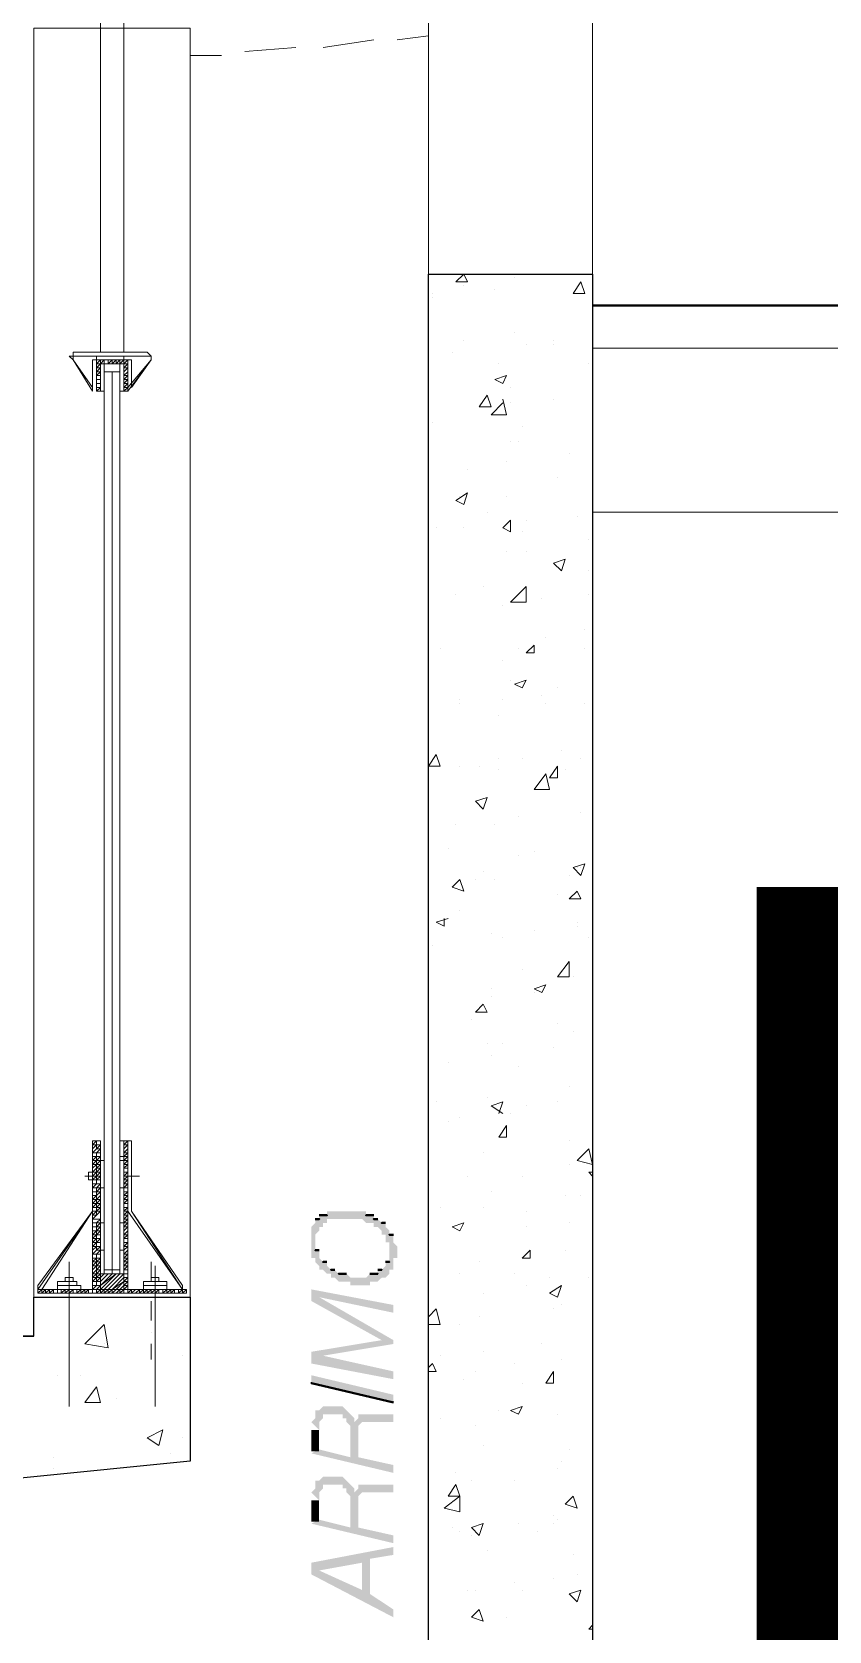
# Model space of a CAD drawing. Header units: millimetres. Extents: x 182 to 575, y -105 to 95.
# Drawn here: x 307.921 to 308.892, y 67.751 to 69.701 of the extents above; entities that cross this region are included whole.
import ezdxf

# ---------------------------------------------------------------- set-up
doc = ezdxf.new("R2010")
doc.units = ezdxf.units.MM
doc.header["$MEASUREMENT"] = 0
doc.layers.add('PDF_Geometry', color=7, linetype='Continuous')
doc.layers.add('PDF_Solid Fills', color=7, linetype='Continuous')

msp = doc.modelspace()

# ---------------------------------------------------------------- hatches: boundary and pattern name
at = {"layer": 'PDF_Solid Fills', "transparency": 33554559}
h = msp.add_hatch(color=256, dxfattribs=at)
h.paths.add_polyline_path([(308.2707, 68.1967), (308.2707, 68.192), (308.2754, 68.192), (308.2802, 68.1872), (308.285, 68.1872), (308.285, 68.1824), (308.2897, 68.1824), (308.2945, 68.1777), (308.3088, 68.1777), (308.3088, 68.1729), (308.3326, 68.1729), (308.3326, 68.1777), (308.3421, 68.1777), (308.3469, 68.1824), (308.3516, 68.1824), (308.3564, 68.1872), (308.3564, 68.192), (308.3612, 68.192), (308.3612, 68.2062), (308.3659, 68.2062), (308.3659, 68.2205), (308.3612, 68.2253), (308.3612, 68.2348), (308.3564, 68.2348), (308.3564, 68.2396), (308.3516, 68.2443), (308.3516, 68.2491), (308.3469, 68.2491), (308.3421, 68.2539), (308.3373, 68.2539), (308.3373, 68.2586), (308.3278, 68.2586), (308.3278, 68.2634), (308.2802, 68.2634), (308.2802, 68.2586), (308.2707, 68.2586), (308.2707, 68.2539), (308.2659, 68.2539), (308.2659, 68.2491), (308.2612, 68.2443), (308.2612, 68.2062), (308.2659, 68.2062), (308.2659, 68.2015)])
h.paths.add_polyline_path([(308.2802, 68.1967), (308.2802, 68.2015), (308.2754, 68.2015), (308.2707, 68.2062), (308.2707, 68.2158), (308.2659, 68.2158), (308.2659, 68.2348), (308.2707, 68.2396), (308.2707, 68.2443), (308.2754, 68.2443), (308.2754, 68.2491), (308.2802, 68.2491), (308.2802, 68.2539), (308.3231, 68.2539), (308.3278, 68.2491), (308.3373, 68.2491), (308.3373, 68.2443), (308.3421, 68.2443), (308.3469, 68.2396), (308.3469, 68.2348), (308.3516, 68.2348), (308.3516, 68.2253), (308.3564, 68.2253), (308.3564, 68.2015), (308.3516, 68.2015), (308.3516, 68.1967), (308.3469, 68.192), (308.3421, 68.192), (308.3421, 68.1872), (308.3326, 68.1872), (308.3278, 68.1824), (308.3088, 68.1824), (308.304, 68.1872), (308.2945, 68.1872), (308.2897, 68.192), (308.285, 68.192)], flags=0)
h = msp.add_hatch(color=256, dxfattribs=at)
h.paths.add_polyline_path([(308.2612, 68.0539), (308.3612, 68.0301), (308.3612, 68.0396), (308.2612, 68.0634)])
h.paths.add_polyline_path([(308.2612, 68.0777), (308.3612, 68.0586), (308.3612, 68.0681), (308.2754, 68.0872), (308.3612, 68.1015), (308.3612, 68.1062), (308.2707, 68.1586), (308.3612, 68.1396), (308.3612, 68.1491), (308.2612, 68.1681), (308.2612, 68.1539), (308.3469, 68.1062), (308.2612, 68.092)])
for points in [[(308.3183, 67.9634), (308.3183, 68.0015), (308.3231, 68.0062), (308.3612, 68.0062), (308.3612, 68.0158), (308.3183, 68.0158), (308.3183, 68.011), (308.3135, 68.0062), (308.3135, 68.011), (308.3088, 68.0158), (308.304, 68.0205), (308.2992, 68.0253), (308.2754, 68.0253), (308.2707, 68.0205), (308.2659, 68.0205), (308.2659, 68.011), (308.2612, 68.0062), (308.2707, 67.9967), (308.2707, 68.0062), (308.2754, 68.011), (308.2754, 68.0158), (308.2992, 68.0158), (308.2992, 68.011), (308.304, 68.011), (308.304, 68.0062), (308.3088, 68.0015), (308.3088, 67.9634), (308.2707, 67.9729), (308.2612, 67.9681), (308.3612, 67.9443), (308.3612, 67.9539)], [(308.3183, 67.8777), (308.3183, 67.9158), (308.3231, 67.9205), (308.3612, 67.9205), (308.3612, 67.9301), (308.3183, 67.9301), (308.3183, 67.9253), (308.3135, 67.9205), (308.3135, 67.9253), (308.3088, 67.9301), (308.304, 67.9348), (308.2992, 67.9396), (308.2754, 67.9396), (308.2707, 67.9348), (308.2659, 67.9348), (308.2659, 67.9253), (308.2612, 67.9205), (308.2707, 67.911), (308.2707, 67.9205), (308.2754, 67.9253), (308.2754, 67.9301), (308.2992, 67.9301), (308.2992, 67.9253), (308.304, 67.9253), (308.304, 67.9205), (308.3088, 67.9158), (308.3088, 67.8777), (308.2707, 67.8872), (308.2612, 67.8824), (308.3612, 67.8586), (308.3612, 67.8681)]]:
    msp.add_hatch(color=256, dxfattribs=at).paths.add_polyline_path(points)
h = msp.add_hatch(color=256, dxfattribs=at)
h.paths.add_polyline_path([(308.2612, 67.8348), (308.2612, 67.8205), (308.3612, 67.7682), (308.3612, 67.7777), (308.3326, 67.7967), (308.3326, 67.8396), (308.3612, 67.8443), (308.3612, 67.8539)])
h.paths.add_polyline_path([(308.2707, 67.8253), (308.3231, 67.8348), (308.3231, 67.8015)], flags=0)

# ---------------------------------------------------------------- linework, layer by layer
at = {"layer": 'PDF_Geometry', "color": 254, "lineweight": 13, "true_color": 0xdddddd, "const_width": 0.2}
msp.add_lwpolyline([(329.3707, 71.4443), (328.6897, 71.4443), (328.6897, 71.5443), (326.2278, 71.5443), (326.2278, 71.4443), (316.685, 70.892), (316.685, 68.5586), (308.904, 68.5586), (308.904, 66.2062), (308.904, 65.5348), (307.3469, 65.5348), (307.3469, 66.2062), (304.5516, 66.2062)], dxfattribs=at)
at = {"layer": 'PDF_Geometry', "lineweight": 20}
for points in [[(308.0326, 70.8586), (308.0326, 69.311), (308.004, 69.311), (308.004, 70.8586)], [(308.4469, 69.4062), (308.4516, 69.3967), (308.4373, 69.3967)], [(308.5897, 69.3967), (308.5945, 69.3824), (308.5802, 69.3824)], [(308.0326, 69.2634), (308.0326, 69.2967), (308.004, 69.2967), (308.004, 69.2634), (307.9993, 69.2634), (307.9993, 69.3015), (308.0373, 69.3015), (308.0373, 69.2634)], [(308.004, 69.2967), (308.0088, 69.2967), (308.0088, 69.2634), (308.004, 69.2634)], [(308.0326, 69.2967), (308.0278, 69.2967), (308.0278, 69.2634), (308.0326, 69.2634)], [(308.0373, 69.3015), (308.0373, 69.2634), (308.0659, 69.3015), (308.0421, 69.2681), (308.0421, 69.3015)], [(308.4992, 69.2824), (308.4945, 69.2729), (308.485, 69.2777)], [(308.4754, 69.2586), (308.4802, 69.2443), (308.4659, 69.2443)], [(308.4516, 69.1396), (308.4469, 69.1253), (308.4373, 69.1301)], [(308.504, 69.1062), (308.504, 69.092), (308.4945, 69.0967)], [(308.5707, 69.0586), (308.5659, 69.0443), (308.5564, 69.0539)], [(308.5231, 69.0062), (308.504, 69.0062), (308.5231, 69.0253)], [(308.5326, 68.9539), (308.5326, 68.9443), (308.5231, 68.9443)], [(308.5231, 68.911), (308.5183, 68.9015), (308.5088, 68.9062)], [(308.4135, 68.8205), (308.4183, 68.8062), (308.404, 68.8062)], [(308.5516, 68.7777), (308.5326, 68.7777), (308.5469, 68.7967)], [(308.5612, 68.8062), (308.5612, 68.792), (308.5516, 68.792)], [(308.4754, 68.7681), (308.4707, 68.7539), (308.4612, 68.7634)], [(308.5945, 68.6872), (308.5897, 68.6729), (308.5802, 68.6824)], [(308.4421, 68.6681), (308.4469, 68.6539), (308.4326, 68.6586)], [(308.585, 68.6539), (308.5897, 68.6443), (308.5754, 68.6443)], [(308.5754, 68.5491), (308.5612, 68.5491), (308.5754, 68.5681)], [(308.5469, 68.5396), (308.5421, 68.5301), (308.5326, 68.5348)], [(308.4707, 68.5158), (308.4754, 68.5062), (308.4612, 68.5062)], [(308.4992, 68.3681), (308.4992, 68.3539), (308.4897, 68.3539)], [(307.9945, 68.2634), (307.9945, 68.3491), (308.004, 68.3491), (308.004, 68.3301), (308.004, 68.3491), (307.9945, 68.3491), (307.9945, 68.2634), (307.9278, 68.1681), (307.9326, 68.1681)], [(308.104, 68.1681), (308.0373, 68.2634), (308.0373, 68.3491), (308.0326, 68.3491), (308.0326, 68.3301), (308.0278, 68.3301), (308.0278, 68.3491), (308.0326, 68.3491), (308.0373, 68.3491), (308.0421, 68.3491), (308.0421, 68.2634)], [(308.604, 68.3205), (308.585, 68.3253), (308.5992, 68.3396)], [(307.9897, 68.3062), (307.9897, 68.311), (307.9945, 68.311), (307.9945, 68.3062)], [(308.004, 68.3253), (308.0088, 68.3253), (308.0088, 68.292), (308.004, 68.292)], [(308.0278, 68.3253), (308.0326, 68.3253), (308.0326, 68.292), (308.0278, 68.292)], [(308.0421, 68.3062), (308.0421, 68.311), (308.0421, 68.3062), (308.0421, 68.311), (308.0421, 68.3062), (308.0421, 68.3015), (308.0421, 68.3062), (308.0421, 68.3015)], [(307.9897, 68.3062), (307.9897, 68.3015), (307.9945, 68.3015), (307.9945, 68.3062)], [(307.9945, 68.2634), (307.9326, 68.1681), (307.9945, 68.1681)], [(308.0373, 68.2634), (308.0373, 68.1681), (308.104, 68.1681)], [(308.004, 68.2491), (308.0088, 68.2491), (308.0088, 68.2158), (308.004, 68.2158)], [(308.0278, 68.2491), (308.0326, 68.2491), (308.0326, 68.2158), (308.0278, 68.2158)], [(308.4469, 68.2491), (308.4421, 68.2396), (308.4326, 68.2443)], [(308.5278, 68.2158), (308.5278, 68.2062), (308.5183, 68.2062)], [(308.004, 68.1872), (308.0326, 68.1872), (308.0326, 68.1681), (308.004, 68.1681)], [(308.5659, 68.1729), (308.5612, 68.1586), (308.5516, 68.1634)], [(307.9278, 68.1681), (307.9278, 68.1634), (308.1088, 68.1634), (308.1088, 68.1681)], [(308.5564, 68.0681), (308.5564, 68.0539), (308.5469, 68.0539)], [(308.5183, 68.0253), (308.5135, 68.0158), (308.504, 68.0205)], [(308.4373, 67.9301), (308.4421, 67.9158), (308.4278, 67.9158)], [(308.4421, 67.8967), (308.4231, 67.9015), (308.4421, 67.9158)], [(308.5802, 67.9158), (308.585, 67.9015), (308.5707, 67.9062)], [(308.4707, 67.8824), (308.4659, 67.8681), (308.4564, 67.8777)], [(308.5897, 67.8015), (308.585, 67.7872), (308.5754, 67.7967)], [(308.4659, 67.7777), (308.4707, 67.7634), (308.4564, 67.7682)]]:
    msp.add_lwpolyline(points, close=True, dxfattribs=at)
at = {"layer": 'PDF_Geometry', "lineweight": 13}
for points in [[(308.404, 70.3062), (308.604, 70.3062), (308.604, 69.4062), (308.404, 69.4062)], [(308.0183, 69.311), (307.9707, 69.311), (307.9707, 69.3062), (307.9707, 69.3015), (307.9945, 69.2634), (307.9945, 69.3015), (307.9945, 69.2634), (307.9707, 69.3015), (307.9659, 69.3062), (307.9707, 69.3062), (307.9707, 69.311)], [(307.9993, 69.3062), (308.0326, 69.3062), (308.0326, 69.3015), (307.9993, 69.3015)], [(308.0183, 69.311), (308.0612, 69.311), (308.0659, 69.3062), (308.0659, 69.3015), (308.0373, 69.2634), (308.0373, 69.3015), (308.0373, 69.2634), (308.0659, 69.3015), (308.0659, 69.3062), (308.0612, 69.311)], [(308.004, 69.3015), (307.9993, 69.2967), (307.9993, 69.3015)], [(308.004, 69.2967), (308.004, 69.3015), (308.0088, 69.3015), (308.004, 69.2967), (307.9993, 69.2967), (307.9993, 69.292)], [(308.004, 69.292), (307.9993, 69.2872), (307.9993, 69.292)], [(308.0088, 68.1872), (308.0183, 68.1872), (308.0183, 69.2872), (308.0088, 69.2872)], [(308.0088, 68.192), (308.0183, 68.192), (308.0183, 69.2872), (308.0088, 69.2872)], [(308.0278, 68.1872), (308.0183, 68.1872), (308.0183, 69.2872), (308.0278, 69.2872)], [(308.0278, 68.192), (308.0183, 68.192), (308.0183, 69.2872), (308.0278, 69.2872)], [(308.0278, 69.3015), (308.0231, 69.2967), (308.0231, 69.3015)], [(308.0326, 69.3015), (308.0278, 69.2967), (308.0278, 69.3015)], [(308.0373, 69.2967), (308.0326, 69.292), (308.0373, 69.292)], [(308.0373, 69.2872), (308.0326, 69.2824), (308.0326, 69.2872), (308.0373, 69.292)], [(307.9326, 68.1681), (307.9945, 68.2634), (307.9945, 68.3491), (308.004, 68.3491), (308.004, 68.3301), (308.004, 68.3491), (307.9945, 68.3491), (307.9945, 68.2634), (307.9278, 68.1681)], [(307.9945, 68.2634), (307.9945, 68.3491), (308.004, 68.3491), (308.004, 68.3301), (308.004, 68.3491), (307.9945, 68.3491), (307.9945, 68.2634), (307.9278, 68.1729), (307.9278, 68.1681)], [(307.9945, 68.2634), (307.9945, 68.3491), (308.004, 68.3491), (308.004, 68.3301), (308.004, 68.3491), (307.9945, 68.3491), (307.9945, 68.2634), (307.9278, 68.1729)], [(308.0373, 68.3491), (308.0326, 68.3491), (308.0326, 68.1681), (308.004, 68.1681), (308.004, 68.3491), (307.9945, 68.3491), (307.9945, 68.1634), (308.0373, 68.1634)], [(308.0373, 68.3491), (308.0326, 68.3491), (308.0326, 68.3301), (308.0326, 68.3491)], [(307.9516, 68.1729), (307.9754, 68.1729), (307.9754, 68.1777), (307.9516, 68.1777)], [(307.9516, 68.1681), (307.9802, 68.1681), (307.9802, 68.1729), (307.9516, 68.1729)], [(308.0564, 68.1729), (308.085, 68.1729), (308.085, 68.1777), (308.0564, 68.1777)], [(308.0564, 68.1681), (308.085, 68.1681), (308.085, 68.1729), (308.0564, 68.1729)]]:
    msp.add_lwpolyline(points, close=True, dxfattribs=at)
for points in [[(308.604, 69.4062), (308.604, 70.1681)], [(308.0278, 69.2967), (308.0326, 69.2967), (308.0326, 69.3015), (308.0373, 69.3015), (308.0373, 69.2967), (308.0326, 69.2967), (308.0373, 69.3015), (308.0373, 69.2681), (308.0659, 69.3015), (308.0659, 69.3062), (308.0612, 69.3062), (308.0183, 69.3062), (307.9707, 69.3062), (307.9707, 69.3015), (307.9945, 69.2681), (307.9945, 69.3015)], [(308.604, 69.3158), (309.5516, 69.3158), (309.5516, 69.2158), (315.1516, 69.2158), (315.1516, 69.3158), (316.1326, 69.3158)], [(307.9993, 69.3015), (307.9993, 69.3015)], [(307.9993, 69.2967), (307.9993, 69.2967)], [(307.9993, 69.292), (307.9993, 69.292)], [(308.004, 69.292), (308.004, 69.2872), (307.9993, 69.2872), (307.9993, 69.2824), (307.9993, 69.2872)], [(308.004, 69.2824), (307.9993, 69.2824), (307.9993, 69.2777), (307.9993, 69.2824), (308.004, 69.2872)], [(308.0088, 69.3015), (308.0088, 69.3015)], [(308.0088, 69.3015), (308.0088, 69.2967), (308.0088, 69.3015), (308.0135, 69.3015), (308.0135, 69.2967), (308.0183, 69.3015), (308.0231, 69.3015), (308.0183, 69.2967), (308.0183, 69.3015), (308.0135, 69.3015)], [(308.0088, 69.2967), (308.0088, 69.2967)], [(308.0135, 69.3015), (308.0135, 69.3015)], [(308.0135, 69.3015), (308.0135, 69.3015)], [(308.0135, 69.2967), (308.0135, 69.2967)], [(308.0135, 69.2967), (308.0135, 69.2967)], [(308.0183, 69.3015), (308.0183, 69.3015)], [(308.0183, 69.3015), (308.0183, 69.3015)], [(308.0183, 69.2967), (308.0183, 69.2967)], [(308.0231, 69.3015), (308.0231, 69.3015)], [(308.0231, 69.3015), (308.0231, 69.3015)], [(308.0231, 69.2967), (308.0231, 69.2967)], [(308.0278, 69.3015), (308.0278, 69.3015)], [(308.0326, 69.3015), (308.0326, 69.3015)], [(308.0326, 69.292), (308.0326, 69.2967)], [(308.0373, 69.2872), (308.0373, 69.2872)], [(307.9993, 69.2777), (307.9993, 69.2777)], [(308.004, 69.2681), (307.9993, 69.2634), (307.9993, 69.2681), (308.004, 69.2681), (307.9993, 69.2681), (307.9993, 69.2729), (308.004, 69.2729), (307.9993, 69.2729), (307.9993, 69.2777), (308.004, 69.2777), (307.9993, 69.2777)], [(307.9993, 69.2729), (307.9993, 69.2729)], [(307.9993, 69.2681), (307.9993, 69.2681)], [(308.004, 69.2824), (308.004, 69.2824)], [(308.004, 69.2824), (308.004, 69.2824)], [(308.004, 69.2777), (308.004, 69.2777)], [(308.004, 69.2729), (308.004, 69.2729)], [(308.0326, 69.2824), (308.0373, 69.2824), (308.0326, 69.2777), (308.0373, 69.2824)], [(308.0326, 69.2777), (308.0373, 69.2777), (308.0326, 69.2729), (308.0373, 69.2729), (308.0326, 69.2681), (308.0373, 69.2681), (308.0326, 69.2634)], [(308.0326, 69.2729), (308.0326, 69.2729)], [(308.0326, 69.2729), (308.0326, 69.2729)], [(308.0326, 69.2681), (308.0326, 69.2681)], [(308.0326, 69.2681), (308.0326, 69.2681)], [(308.0373, 69.2777), (308.0373, 69.2777)], [(308.0373, 69.2634), (308.0373, 69.2681)], [(307.9993, 69.2634), (307.9993, 69.2634)], [(307.9993, 69.2634), (307.9993, 69.2634)], [(308.004, 69.2634), (308.004, 69.2634)], [(308.004, 69.2634), (308.004, 69.2634)], [(308.0326, 69.2634), (308.0326, 69.2634)], [(308.604, 69.1158), (309.3516, 69.1158), (309.3516, 69.0158), (315.3516, 69.0158), (315.3516, 69.1158), (316.1326, 69.1158)], [(308.0373, 68.3491), (308.0326, 68.3491), (308.0326, 68.3301), (308.0326, 68.3491), (308.0373, 68.3491), (308.0421, 68.3491), (308.0421, 68.2634), (308.104, 68.1729), (308.104, 68.1681), (308.0421, 68.2634), (308.0421, 68.3491), (308.0421, 68.2634), (308.104, 68.1729), (308.0421, 68.2634), (308.0421, 68.3491)], [(308.104, 68.1681), (308.0373, 68.1681), (308.0373, 68.2634)], [(307.9659, 68.2015), (307.9659, 68.1777), (307.9659, 68.1824), (307.9612, 68.1824), (307.9612, 68.1777), (307.9612, 68.1824)], [(307.9659, 68.0253), (307.9659, 68.1967)], [(308.0659, 68.2015), (308.0659, 68.1777)], [(308.0707, 68.0253), (308.0707, 68.1967)], [(307.9659, 68.1824), (307.9707, 68.1824), (307.9707, 68.1777)], [(308.0659, 68.1824), (308.0659, 68.1777), (308.0659, 68.1824), (308.0754, 68.1824), (308.0754, 68.1777), (308.0754, 68.1824)], [(307.9659, 68.1634), (307.9659, 68.1634)], [(307.9659, 68.1539), (307.9659, 68.1301)], [(308.0659, 68.1634), (308.0659, 68.1634)], [(308.0659, 68.1539), (308.0659, 68.1301)], [(307.9659, 68.1158), (307.9659, 68.1158)], [(308.0659, 68.1158), (308.0659, 68.1158)], [(307.9659, 68.1015), (307.9659, 68.0824)], [(308.0659, 68.1015), (308.0659, 68.0824)]]:
    msp.add_lwpolyline(points, dxfattribs=at)
at = {"layer": 'PDF_Geometry', "lineweight": 0}
for points in [[(308.1135, 68.1586), (308.1135, 69.7062), (307.9231, 69.7062), (307.9231, 68.1586)], [(308.3659, 69.692), (308.404, 69.6967)], [(308.1802, 69.6777), (308.2421, 69.6824)], [(308.2754, 69.6824), (308.3373, 69.692)], [(308.1135, 69.6729), (308.1516, 69.6729)], [(307.9993, 69.3062), (308.0183, 69.3062), (308.0326, 69.3062), (308.0183, 69.3062), (307.9993, 69.3062), (308.0183, 69.3062), (308.0326, 69.3062)], [(308.0326, 69.3015), (308.0183, 69.3015), (307.9993, 69.3015)], [(308.004, 69.2634), (308.004, 69.2967), (308.004, 69.2634), (308.004, 69.2967)], [(308.0088, 69.2634), (308.0088, 69.2967)], [(308.0278, 69.2634), (308.0278, 69.2967), (308.0278, 69.2634)], [(308.0326, 69.2634), (308.0326, 69.2967), (308.0326, 69.2634)], [(308.004, 68.292), (308.004, 68.3253)], [(308.0088, 68.292), (308.0088, 68.3253)], [(308.004, 68.2158), (308.004, 68.2491)], [(308.0088, 68.2158), (308.0088, 68.2491)], [(307.9278, 68.1586), (308.1088, 68.1586)], [(308.0088, 68.1015), (308.0088, 68.1015)], [(308.104, 68.0872), (308.104, 68.0872)], [(307.9516, 68.0634), (307.9516, 68.0634)], [(307.9802, 68.0634), (307.9802, 68.0634)], [(308.0707, 68.0586), (308.0707, 68.0586)], [(308.0231, 68.0348), (308.0231, 68.0348)], [(308.104, 67.9872), (308.104, 67.9872)], [(307.9469, 67.9634), (307.9469, 67.9634)], [(308.0897, 67.9681), (308.0897, 67.9681)], [(307.9469, 67.9491), (307.9469, 67.9491)]]:
    msp.add_lwpolyline(points, dxfattribs=at)
at = {"layer": 'PDF_Geometry', "lineweight": 25}
for points in [[(308.404, 69.4062), (308.604, 69.4062), (308.604, 65.8062), (307.7183, 65.8062), (307.7183, 66.0062), (308.404, 66.0062), (308.404, 69.4062), (308.604, 69.4062)], [(307.9231, 68.111), (306.1183, 68.111), (307.9231, 68.111), (307.9231, 68.1586), (308.1135, 68.1586), (308.1135, 67.9586), (306.1183, 67.7586)]]:
    msp.add_lwpolyline(points, dxfattribs=at)
at = {"layer": 'PDF_Geometry', "lineweight": 20}
for points in [[(308.5088, 69.4015), (308.5088, 69.4015)], [(308.4088, 69.3824), (308.4088, 69.3824)], [(308.4469, 69.392), (308.4469, 69.392)], [(308.485, 69.3872), (308.485, 69.3872)], [(308.4088, 69.3777), (308.4088, 69.3777)], [(308.4469, 69.3253), (308.4469, 69.3253)], [(308.5088, 69.3348), (308.5088, 69.3348)], [(308.5564, 69.3253), (308.5564, 69.3253)], [(308.0612, 69.311), (308.0183, 69.311), (307.9707, 69.311)], [(307.9707, 69.3062), (308.0183, 69.3062), (308.0612, 69.3062)], [(307.9707, 69.3062), (307.9707, 69.3062)], [(308.0612, 69.3062), (308.0612, 69.3062)], [(308.4326, 69.311), (308.4326, 69.311)], [(308.5231, 69.3205), (308.5231, 69.3205)], [(308.5564, 69.3205), (308.5564, 69.3205)], [(307.9945, 69.2634), (307.9707, 69.3015), (307.9945, 69.2681), (307.9945, 69.3015), (307.9993, 69.3015), (307.9993, 69.2634)], [(308.4897, 69.2967), (308.4897, 69.2967)], [(308.5992, 69.2967), (308.5992, 69.2967)], [(308.504, 69.2681), (308.504, 69.2681)], [(308.4945, 69.2539), (308.4992, 69.2348), (308.4802, 69.2348), (308.4945, 69.2491)], [(308.504, 69.2491), (308.504, 69.2491)], [(308.5564, 69.2539), (308.5564, 69.2539)], [(308.4088, 69.2253), (308.4088, 69.2253)], [(308.5183, 69.2205), (308.5183, 69.2205)], [(308.504, 69.2015), (308.504, 69.2015)], [(308.5135, 69.2015), (308.5135, 69.2015)], [(308.5754, 69.1872), (308.5754, 69.1872)], [(308.4516, 69.1681), (308.4516, 69.1681)], [(308.4992, 69.1777), (308.4992, 69.1777)], [(308.5612, 69.1586), (308.5612, 69.1586)], [(308.604, 69.1491), (308.604, 69.1491)], [(308.4421, 69.1348), (308.4421, 69.1348)], [(308.4992, 69.1348), (308.4992, 69.1348)], [(308.4754, 69.1158), (308.4754, 69.1158)], [(308.585, 69.111), (308.585, 69.111)], [(308.4135, 69.0967), (308.4135, 69.0967)], [(308.4469, 69.0967), (308.4469, 69.0967)], [(308.5183, 69.092), (308.5183, 69.092)], [(308.5231, 69.1062), (308.5231, 69.1062)], [(308.5992, 69.0824), (308.5992, 69.0824)], [(308.4992, 69.0682), (308.4992, 69.0682)], [(308.5231, 69.0682), (308.5231, 69.0682)], [(308.5992, 69.0443), (308.5992, 69.0443)], [(308.4373, 69.0158), (308.4373, 69.0158)], [(308.4707, 69.0253), (308.4707, 69.0253)], [(308.5421, 69.011), (308.5421, 69.011)], [(308.5992, 69.0158), (308.5992, 69.0158)], [(308.4945, 69.0015), (308.4945, 69.0015)], [(308.5945, 68.9729), (308.5945, 68.9729)], [(308.5469, 68.9634), (308.5469, 68.9634)], [(308.4183, 68.9491), (308.4183, 68.9491)], [(308.4945, 68.9348), (308.4945, 68.9348)], [(308.5135, 68.9491), (308.5135, 68.9491)], [(308.5945, 68.9491), (308.5945, 68.9491)], [(308.504, 68.911), (308.504, 68.911)], [(308.5612, 68.9015), (308.5612, 68.9015)], [(308.4421, 68.8872), (308.4421, 68.8872)], [(308.4421, 68.8824), (308.4421, 68.8824)], [(308.4945, 68.8872), (308.4945, 68.8872)], [(308.5421, 68.892), (308.5421, 68.892)], [(308.5469, 68.8824), (308.5469, 68.8824)], [(308.5945, 68.8824), (308.5945, 68.8824)], [(308.4897, 68.8681), (308.4897, 68.8681)], [(308.4897, 68.8158), (308.4897, 68.8158)], [(308.5183, 68.8158), (308.5183, 68.8158)], [(308.5659, 68.8253), (308.5659, 68.8253)], [(308.5897, 68.8158), (308.5897, 68.8158)], [(308.4421, 68.8062), (308.4421, 68.8062)], [(308.4659, 68.8062), (308.4659, 68.8062)], [(308.4897, 68.8015), (308.4897, 68.8015)], [(308.5707, 68.8015), (308.5707, 68.8015)], [(308.5135, 68.7443), (308.5135, 68.7443)], [(308.5897, 68.7491), (308.5897, 68.7491)], [(308.4373, 68.7348), (308.4373, 68.7348)], [(308.485, 68.7348), (308.485, 68.7348)], [(308.4278, 68.7062), (308.4278, 68.7062)], [(308.5326, 68.7015), (308.5326, 68.7015)], [(308.5135, 68.6967), (308.5135, 68.6967)], [(308.585, 68.6824), (308.585, 68.6824)], [(308.5897, 68.6824), (308.5897, 68.6824)], [(308.4612, 68.6681), (308.4612, 68.6681)], [(308.4707, 68.6777), (308.4707, 68.6777)], [(308.485, 68.6681), (308.485, 68.6681)], [(308.5754, 68.6729), (308.5754, 68.6729)], [(308.5612, 68.6491), (308.5612, 68.6491)], [(308.4231, 68.6205), (308.4231, 68.611), (308.4135, 68.6158), (308.4278, 68.6205)], [(308.4421, 68.6301), (308.4421, 68.6301)], [(308.4802, 68.6015), (308.4802, 68.6015)], [(308.5326, 68.6062), (308.5326, 68.6062)], [(308.585, 68.6158), (308.585, 68.6158)], [(308.585, 68.611), (308.585, 68.611)], [(308.4088, 68.5872), (308.4088, 68.5872)], [(308.4945, 68.5967), (308.4945, 68.5967)], [(308.5992, 68.5967), (308.5992, 68.5967)], [(308.5183, 68.5586), (308.5183, 68.5586)], [(308.5802, 68.5491), (308.5802, 68.5491)], [(308.4802, 68.5348), (308.4802, 68.5348)], [(308.4802, 68.5253), (308.4802, 68.5253)], [(308.5326, 68.5301), (308.5326, 68.5301)], [(308.4564, 68.4967), (308.4564, 68.4967)], [(308.5612, 68.492), (308.5612, 68.492)], [(308.604, 68.492), (308.604, 68.492)], [(308.604, 68.492), (308.604, 68.492)], [(308.4754, 68.4681), (308.4754, 68.4681)], [(308.4945, 68.4681), (308.4945, 68.4681)], [(308.5802, 68.4824), (308.5802, 68.4824)], [(308.4802, 68.4539), (308.4802, 68.4539)], [(308.5564, 68.4634), (308.5564, 68.4634)], [(308.604, 68.4634), (308.604, 68.4634)], [(308.4278, 68.4443), (308.4278, 68.4443)], [(308.5135, 68.4396), (308.5135, 68.4396)], [(308.5754, 68.4158), (308.5754, 68.4158)], [(308.4135, 68.3967), (308.4135, 68.3967)], [(308.4754, 68.4015), (308.4754, 68.4015)], [(308.4945, 68.3824), (308.4802, 68.392), (308.4945, 68.3967), (308.4897, 68.3824)], [(308.5231, 68.392), (308.5231, 68.392)], [(308.5612, 68.3967), (308.5612, 68.3967)], [(308.4278, 68.3729), (308.4278, 68.3729)], [(308.4421, 68.3777), (308.4421, 68.3777)], [(308.504, 68.3824), (308.504, 68.3824)], [(308.0421, 68.3491), (308.0421, 68.2634), (308.104, 68.1681), (308.0373, 68.2634), (308.0373, 68.3491), (308.0326, 68.3491), (308.0326, 68.3301), (308.0278, 68.3301), (308.0278, 68.3491)], [(308.0373, 68.3491), (308.0326, 68.3491)], [(308.5754, 68.3491), (308.5754, 68.3491)], [(308.4707, 68.3348), (308.4707, 68.3348)], [(307.9945, 68.3062), (307.9945, 68.311), (307.9945, 68.3062)], [(308.5754, 68.3205), (308.5754, 68.3205)], [(308.604, 68.3062), (308.5992, 68.311), (308.604, 68.311)], [(308.004, 68.3062), (307.985, 68.3062)], [(307.9945, 68.3062), (307.9945, 68.3015), (307.9945, 68.3062)], [(308.0326, 68.3062), (308.0516, 68.3062)], [(308.4516, 68.3062), (308.4516, 68.3062)], [(308.5183, 68.3062), (308.5183, 68.3062)], [(308.4802, 68.2872), (308.4802, 68.2872)], [(308.5707, 68.2824), (308.5707, 68.2824)], [(308.5897, 68.2824), (308.5897, 68.2824)], [(308.4183, 68.2681), (308.4183, 68.2681)], [(308.4707, 68.2681), (308.4707, 68.2681)], [(308.5231, 68.2634), (308.5231, 68.2634)], [(308.5231, 68.2443), (308.5231, 68.2443)], [(308.5754, 68.2491), (308.5754, 68.2491)], [(308.5707, 68.2158), (308.5707, 68.2158)], [(308.4659, 68.2015), (308.4659, 68.2015)], [(308.004, 68.1872), (308.0088, 68.1872), (308.004, 68.1824), (308.0088, 68.1872)], [(308.004, 68.1777), (308.0135, 68.1872), (308.004, 68.1777), (308.0135, 68.1872)], [(308.004, 68.1729), (308.0183, 68.1872), (308.004, 68.1729), (308.0231, 68.1872), (308.004, 68.1681), (308.0231, 68.1872)], [(308.0088, 68.1681), (308.0278, 68.1872), (308.0088, 68.1681), (308.0278, 68.1872)], [(308.0135, 68.1681), (308.0326, 68.1872), (308.0135, 68.1681), (308.0326, 68.1872)], [(308.0183, 68.1681), (308.0326, 68.1824), (308.0183, 68.1681), (308.0326, 68.1777), (308.0231, 68.1681), (308.0326, 68.1777)], [(308.0278, 68.1681), (308.0326, 68.1729), (308.0278, 68.1681), (308.0326, 68.1729)], [(308.4421, 68.1872), (308.4421, 68.1872)], [(308.5088, 68.1872), (308.5088, 68.1872)], [(308.5231, 68.1729), (308.5231, 68.1729)], [(308.5516, 68.1824), (308.5516, 68.1824)], [(308.5992, 68.1824), (308.5992, 68.1824)], [(308.0326, 68.1681), (308.0326, 68.1681)], [(308.4707, 68.1634), (308.4707, 68.1634)], [(308.404, 68.1348), (308.4135, 68.1443), (308.4183, 68.1253), (308.404, 68.1253)], [(308.4659, 68.1348), (308.4659, 68.1348)], [(308.5564, 68.1443), (308.5564, 68.1443)], [(308.5659, 68.1491), (308.5659, 68.1491)], [(308.4421, 68.1253), (308.4421, 68.1253)], [(308.5421, 68.1015), (308.5421, 68.1015)], [(308.404, 68.0729), (308.4088, 68.0777), (308.4135, 68.0681), (308.404, 68.0681)], [(308.4183, 68.0872), (308.4183, 68.0872)], [(308.4707, 68.092), (308.4707, 68.092)], [(308.5088, 68.0777), (308.5088, 68.0777)], [(308.5659, 68.0824), (308.5659, 68.0824)], [(308.4469, 68.0586), (308.4469, 68.0586)], [(308.4612, 68.0681), (308.4612, 68.0681)], [(308.5183, 68.0539), (308.5183, 68.0539)], [(308.5516, 68.0539), (308.5516, 68.0539)], [(308.4897, 68.0205), (308.4897, 68.0205)], [(308.4183, 68.011), (308.4183, 68.011)], [(308.4612, 68.0015), (308.4612, 68.0015)], [(308.5612, 68.0158), (308.5612, 68.0158)], [(308.4707, 67.9777), (308.4707, 67.9777)], [(308.5659, 67.9586), (308.5659, 67.9586)], [(308.5754, 67.9729), (308.5754, 67.9729)], [(308.4373, 67.9443), (308.4373, 67.9443)], [(308.5612, 67.9491), (308.5612, 67.9491)], [(308.4564, 67.9348), (308.4564, 67.9348)], [(308.5088, 67.9348), (308.5088, 67.9348)], [(308.5135, 67.8824), (308.5135, 67.8824)], [(308.5564, 67.892), (308.5564, 67.892)], [(308.5564, 67.8824), (308.5564, 67.8824)], [(308.5612, 67.8872), (308.5612, 67.8872)], [(308.4326, 67.8777), (308.4326, 67.8777)], [(308.4421, 67.8729), (308.4421, 67.8729)], [(308.4564, 67.8681), (308.4564, 67.8681)], [(308.5373, 67.8729), (308.5373, 67.8729)], [(308.4754, 67.8491), (308.4754, 67.8491)], [(308.5802, 67.8443), (308.5802, 67.8443)], [(308.5088, 67.811), (308.5088, 67.811)], [(308.5564, 67.8158), (308.5564, 67.8158)], [(308.585, 67.8205), (308.585, 67.8205)], [(308.4516, 67.8015), (308.4516, 67.8015)], [(308.4612, 67.8015), (308.4612, 67.8015)], [(308.5183, 67.8015), (308.5183, 67.8015)], [(308.4992, 67.7682), (308.4992, 67.7682)], [(308.604, 67.7539), (308.5992, 67.7539), (308.604, 67.7586)]]:
    msp.add_lwpolyline(points, dxfattribs=at)
at = {"layer": 'PDF_Geometry', "lineweight": 40}
for points in [[(308.604, 69.3681), (309.604, 69.3681), (309.604, 69.2681), (315.104, 69.2681), (315.104, 69.3681), (316.1326, 69.3681)], [(308.2659, 68.2539), (308.2707, 68.2539), (308.2659, 68.2539)], [(308.2707, 68.2586), (308.2802, 68.2586), (308.2707, 68.2586)], [(308.3373, 68.2586), (308.3278, 68.2586), (308.3373, 68.2586)], [(308.3421, 68.2539), (308.3373, 68.2539), (308.3421, 68.2539)], [(308.3516, 68.2491), (308.3469, 68.2491), (308.3516, 68.2491)], [(308.3612, 68.2348), (308.3564, 68.2348), (308.3612, 68.2348)], [(308.2707, 68.2158), (308.2659, 68.2158), (308.2707, 68.2158)], [(308.2802, 68.2015), (308.2754, 68.2015), (308.2802, 68.2015)], [(308.2897, 68.192), (308.285, 68.192), (308.2897, 68.192)], [(308.3421, 68.192), (308.3469, 68.192), (308.3421, 68.192)], [(308.3516, 68.2015), (308.3564, 68.2015), (308.3516, 68.2015)], [(308.304, 68.1872), (308.2945, 68.1872), (308.304, 68.1872)], [(308.3326, 68.1872), (308.3421, 68.1872), (308.3326, 68.1872)], [(308.104, 68.1681), (308.104, 68.1681)], [(308.3612, 68.0301), (308.2612, 68.0539), (308.3612, 68.0301)]]:
    msp.add_lwpolyline(points, dxfattribs=at)
at = {"layer": 'PDF_Geometry', "color": 8, "lineweight": 13, "true_color": 0x808080}
for points in [[(307.9945, 68.3491), (307.9945, 68.3491)], [(307.9993, 68.3491), (308.004, 68.3491)], [(308.0326, 68.3491), (308.0326, 68.3491)], [(308.0326, 68.3491), (308.0326, 68.3491)], [(308.0326, 68.3443), (308.0373, 68.3443), (308.0373, 68.3491)], [(308.0373, 68.3491), (308.0373, 68.3491)], [(307.9945, 68.3396), (307.9993, 68.3443), (308.004, 68.3443), (307.9993, 68.3396), (307.9945, 68.3348), (307.9993, 68.3348), (307.9945, 68.3348)], [(307.9945, 68.3396), (307.9945, 68.3396)], [(307.9945, 68.3396), (307.9945, 68.3396)], [(307.9945, 68.3253), (307.9993, 68.3253), (307.9993, 68.3301), (308.004, 68.3301), (307.9993, 68.3253), (307.9945, 68.3253), (307.9993, 68.3301), (307.9993, 68.3348), (308.004, 68.3348)], [(307.9945, 68.3301), (307.9945, 68.3301)], [(307.9945, 68.3301), (307.9993, 68.3301)], [(307.9993, 68.3348), (308.004, 68.3396), (307.9993, 68.3396), (307.9993, 68.3443), (308.004, 68.3443)], [(307.9993, 68.3396), (307.9993, 68.3396)], [(307.9993, 68.3396), (307.9993, 68.3396)], [(307.9993, 68.3301), (307.9993, 68.3301)], [(307.9993, 68.3301), (307.9993, 68.3301)], [(308.004, 68.3396), (308.004, 68.3396)], [(308.0326, 68.3443), (308.0326, 68.3443)], [(308.0326, 68.3396), (308.0326, 68.3396)], [(308.0326, 68.3396), (308.0326, 68.3396)], [(308.0373, 68.3348), (308.0373, 68.3301), (308.0326, 68.3301), (308.0326, 68.3253), (308.0373, 68.3301), (308.0373, 68.3348), (308.0326, 68.3301), (308.0326, 68.3348), (308.0373, 68.3348), (308.0373, 68.3396)], [(308.0326, 68.3301), (308.0326, 68.3301)], [(308.0326, 68.3253), (308.0373, 68.3253), (308.0373, 68.3301)], [(308.0373, 68.3396), (308.0373, 68.3396)], [(307.9945, 68.3253), (307.9945, 68.3253)], [(307.9993, 68.3253), (307.9993, 68.3205), (307.9945, 68.3205), (307.9993, 68.3253), (308.004, 68.3253), (307.9993, 68.3205), (307.9945, 68.3158)], [(307.9945, 68.3205), (307.9945, 68.3205)], [(307.9945, 68.3158), (307.9945, 68.3158)], [(307.9993, 68.3158), (307.9993, 68.311), (307.9945, 68.311), (307.9993, 68.3158), (308.004, 68.3158), (307.9993, 68.311), (307.9945, 68.3062), (307.9993, 68.3062), (308.004, 68.311), (307.9993, 68.311), (307.9993, 68.3062), (307.9945, 68.3015), (307.9993, 68.3015), (307.9993, 68.3062), (308.004, 68.3062), (307.9993, 68.3015), (307.9993, 68.2967), (307.9945, 68.2967)], [(308.004, 68.3158), (308.004, 68.3158)], [(308.004, 68.311), (308.004, 68.311)], [(308.0326, 68.3205), (308.0373, 68.3253), (308.0373, 68.3205), (308.0326, 68.3205), (308.0326, 68.3158), (308.0373, 68.3205)], [(308.0326, 68.3205), (308.0326, 68.3205)], [(308.0326, 68.311), (308.0326, 68.311)], [(308.0373, 68.3253), (308.0373, 68.3253)], [(308.0373, 68.3205), (308.0373, 68.3205)], [(308.0373, 68.3205), (308.0373, 68.3205)], [(308.0373, 68.3158), (308.0373, 68.3158)], [(308.0373, 68.3158), (308.0373, 68.3158)], [(308.0373, 68.3158), (308.0373, 68.3158)], [(308.0373, 68.311), (308.0373, 68.311)], [(307.9945, 68.3062), (307.9945, 68.3062)], [(307.9945, 68.3015), (307.9993, 68.3015), (308.004, 68.3015)], [(308.004, 68.2967), (307.9993, 68.2967), (308.004, 68.2967), (307.9993, 68.292), (307.9945, 68.292), (307.9993, 68.2967), (307.9993, 68.3015)], [(307.9945, 68.2967), (307.9945, 68.2967)], [(307.9945, 68.292), (307.9945, 68.292)], [(307.9993, 68.292), (307.9993, 68.292)], [(308.004, 68.3062), (308.004, 68.3062)], [(308.004, 68.3062), (308.004, 68.3062)], [(308.004, 68.3015), (308.004, 68.3015)], [(308.004, 68.292), (308.004, 68.292)], [(308.0326, 68.3015), (308.0373, 68.3015), (308.0373, 68.3062)], [(308.0326, 68.3015), (308.0326, 68.3015)], [(308.0326, 68.2967), (308.0373, 68.3015), (308.0373, 68.2967), (308.0373, 68.292), (308.0326, 68.292), (308.0326, 68.2872)], [(308.0373, 68.2967), (308.0326, 68.292), (308.0326, 68.2967), (308.0373, 68.2967), (308.0373, 68.3015)], [(308.0326, 68.2967), (308.0326, 68.2967)], [(308.0326, 68.2967), (308.0326, 68.2967)], [(308.0373, 68.292), (308.0373, 68.292)], [(307.9945, 68.2872), (307.9945, 68.2872)], [(307.9945, 68.2824), (307.9945, 68.2824)], [(307.9993, 68.2634), (308.004, 68.2634), (307.9993, 68.2634), (307.9993, 68.2586), (307.9945, 68.2586), (307.9993, 68.2634), (307.9993, 68.2681), (308.004, 68.2681), (307.9993, 68.2634), (307.9945, 68.2634), (307.9945, 68.2681), (307.9993, 68.2729), (307.9993, 68.2777), (308.004, 68.2777), (307.9993, 68.2729), (307.9945, 68.2729), (307.9993, 68.2777), (308.004, 68.2824)], [(307.9945, 68.2681), (307.9993, 68.2681), (307.9993, 68.2729), (308.004, 68.2729), (308.004, 68.2777)], [(307.9945, 68.2729), (307.9945, 68.2729)], [(307.9993, 68.2681), (308.004, 68.2729)], [(308.004, 68.2824), (308.004, 68.2824)], [(308.004, 68.2824), (308.004, 68.2824)], [(308.0326, 68.2872), (308.0326, 68.2872)], [(308.0373, 68.2634), (308.0373, 68.2586), (308.0326, 68.2586), (308.0373, 68.2634), (308.0373, 68.2681), (308.0326, 68.2681), (308.0326, 68.2729), (308.0373, 68.2729), (308.0326, 68.2729), (308.0373, 68.2777), (308.0373, 68.2824), (308.0326, 68.2777), (308.0326, 68.2824), (308.0373, 68.2824), (308.0373, 68.2872)], [(308.0326, 68.2777), (308.0373, 68.2777)], [(308.0373, 68.2681), (308.0373, 68.2634), (308.0326, 68.2634), (308.0373, 68.2681), (308.0373, 68.2729)], [(308.0373, 68.2872), (308.0373, 68.2872)], [(308.0373, 68.2824), (308.0373, 68.2824)], [(308.0373, 68.2824), (308.0373, 68.2824)], [(308.0373, 68.2777), (308.0373, 68.2777)], [(308.0373, 68.2777), (308.0373, 68.2777)], [(308.0373, 68.2729), (308.0373, 68.2729)], [(308.0373, 68.2729), (308.0373, 68.2729)], [(307.9945, 68.2634), (307.9945, 68.2634)], [(307.9945, 68.2539), (307.9993, 68.2539), (307.9945, 68.2539), (307.9993, 68.2586), (308.004, 68.2634)], [(307.9945, 68.2586), (307.9945, 68.2586)], [(308.004, 68.2539), (307.9993, 68.2539), (308.004, 68.2539), (307.9993, 68.2491), (307.9945, 68.2491), (307.9993, 68.2491)], [(307.9993, 68.2586), (307.9993, 68.2586)], [(307.9993, 68.2586), (307.9993, 68.2586)], [(307.9993, 68.2586), (307.9993, 68.2586)], [(308.004, 68.2681), (308.004, 68.2681)], [(308.004, 68.2586), (308.004, 68.2586)], [(308.004, 68.2586), (308.004, 68.2586)], [(308.0326, 68.2681), (308.0326, 68.2681)], [(308.0326, 68.2634), (308.0326, 68.2634)], [(308.0326, 68.2634), (308.0326, 68.2634)], [(308.0326, 68.2586), (308.0326, 68.2586)], [(308.0373, 68.2539), (308.0373, 68.2491), (308.0326, 68.2443), (308.0326, 68.2491), (308.0373, 68.2491), (308.0373, 68.2539), (308.0326, 68.2491), (308.0326, 68.2539), (308.0373, 68.2539), (308.0373, 68.2586), (308.0326, 68.2539), (308.0326, 68.2586)], [(308.0326, 68.2539), (308.0326, 68.2539)], [(308.0373, 68.2681), (308.0373, 68.2681)], [(308.0373, 68.2586), (308.0373, 68.2586)], [(307.9945, 68.2491), (307.9945, 68.2491)], [(307.9993, 68.2253), (307.9993, 68.2205), (307.9945, 68.2205), (307.9993, 68.2253), (308.004, 68.2253), (307.9993, 68.2253), (308.004, 68.2301), (308.004, 68.2348), (307.9993, 68.2348), (307.9945, 68.2301), (307.9945, 68.2348), (307.9993, 68.2396), (307.9993, 68.2443), (308.004, 68.2443), (307.9993, 68.2396), (307.9945, 68.2396)], [(307.9945, 68.2348), (307.9993, 68.2348), (307.9993, 68.2396), (308.004, 68.2396), (308.004, 68.2443)], [(307.9945, 68.2396), (307.9945, 68.2396)], [(307.9945, 68.2396), (307.9945, 68.2396)], [(307.9945, 68.2301), (307.9993, 68.2301), (307.9993, 68.2348), (308.004, 68.2396)], [(307.9993, 68.2491), (307.9993, 68.2491)], [(307.9993, 68.2491), (307.9993, 68.2491)], [(308.004, 68.2491), (308.004, 68.2491)], [(308.004, 68.2348), (308.004, 68.2348)], [(308.0326, 68.2301), (308.0373, 68.2301), (308.0326, 68.2301), (308.0373, 68.2348), (308.0373, 68.2396), (308.0373, 68.2443), (308.0326, 68.2396), (308.0326, 68.2443), (308.0373, 68.2443), (308.0373, 68.2491)], [(308.0326, 68.2396), (308.0326, 68.2396)], [(308.0373, 68.2396), (308.0326, 68.2348), (308.0326, 68.2396)], [(308.0326, 68.2348), (308.0373, 68.2348)], [(308.0373, 68.2443), (308.0373, 68.2443)], [(308.0373, 68.2396), (308.0373, 68.2396)], [(308.0373, 68.2396), (308.0373, 68.2396)], [(308.0373, 68.2348), (308.0373, 68.2348)], [(308.0373, 68.2348), (308.0373, 68.2348)], [(308.004, 68.2301), (307.9993, 68.2301), (307.9993, 68.2253), (307.9945, 68.2253), (307.9993, 68.2301)], [(307.9945, 68.2253), (307.9945, 68.2253)], [(307.9945, 68.2158), (307.9993, 68.2205), (308.004, 68.2205), (307.9993, 68.2205), (307.9993, 68.2158), (308.004, 68.2158), (307.9993, 68.211), (308.004, 68.211)], [(307.9945, 68.211), (307.9993, 68.211), (307.9945, 68.211), (307.9993, 68.2158), (308.004, 68.2205)], [(307.9945, 68.2158), (307.9945, 68.2158)], [(307.9945, 68.2158), (307.9945, 68.2158)], [(307.9993, 68.2158), (307.9993, 68.2158)], [(307.9993, 68.2158), (307.9993, 68.2158)], [(308.004, 68.2301), (308.004, 68.2301)], [(308.004, 68.2253), (308.004, 68.2253)], [(308.004, 68.2158), (308.004, 68.2158)], [(308.0326, 68.2301), (308.0326, 68.2301)], [(308.0326, 68.2253), (308.0373, 68.2253), (308.0326, 68.2205), (308.0373, 68.2253), (308.0373, 68.2301)], [(308.0326, 68.2253), (308.0326, 68.2253)], [(308.0326, 68.2253), (308.0326, 68.2253)], [(308.0326, 68.2205), (308.0373, 68.2205), (308.0373, 68.2253)], [(308.0326, 68.2205), (308.0326, 68.2205)], [(308.0326, 68.2015), (308.0373, 68.2015), (308.0373, 68.2062), (308.0373, 68.211), (308.0326, 68.2062), (308.0326, 68.211), (308.0373, 68.211), (308.0373, 68.2158), (308.0326, 68.211), (308.0326, 68.2158), (308.0373, 68.2205), (308.0373, 68.2158), (308.0373, 68.2205)], [(308.0326, 68.2158), (308.0326, 68.2158)], [(308.0326, 68.2158), (308.0326, 68.2158)], [(308.0373, 68.2301), (308.0373, 68.2301)], [(308.0373, 68.2301), (308.0373, 68.2301)], [(308.0373, 68.2253), (308.0373, 68.2253)], [(307.9945, 68.2015), (307.9993, 68.2015), (307.9993, 68.2062), (308.004, 68.2062), (307.9993, 68.2015), (307.9945, 68.2015), (307.9993, 68.2062), (307.9993, 68.211)], [(307.9945, 68.2062), (307.9945, 68.2062)], [(307.9945, 68.2062), (307.9993, 68.2062)], [(307.9945, 68.2015), (307.9945, 68.2015)], [(307.9993, 68.2015), (307.9993, 68.1967), (307.9945, 68.1967), (307.9993, 68.2015), (308.004, 68.2015), (307.9993, 68.1967), (307.9945, 68.192)], [(307.9945, 68.1967), (307.9945, 68.1967)], [(307.9945, 68.192), (307.9945, 68.192)], [(307.9945, 68.192), (307.9945, 68.192)], [(307.9993, 68.192), (307.9993, 68.1872), (307.9945, 68.1872), (307.9993, 68.192), (308.004, 68.192), (307.9993, 68.1872), (307.9945, 68.1824), (307.9993, 68.1824), (308.004, 68.1872), (307.9993, 68.1872), (307.9993, 68.1824), (307.9945, 68.1777), (307.9993, 68.1777), (307.9993, 68.1824), (308.004, 68.1824), (307.9993, 68.1777), (307.9993, 68.1729), (307.9945, 68.1729)], [(307.9993, 68.2062), (307.9993, 68.2062)], [(307.9993, 68.2062), (307.9993, 68.2062)], [(308.004, 68.211), (308.004, 68.211)], [(308.004, 68.2062), (308.004, 68.2062)], [(308.004, 68.2015), (308.004, 68.2015)], [(308.004, 68.192), (308.004, 68.192)], [(308.0373, 68.2062), (308.0326, 68.2015), (308.0326, 68.2062), (308.0373, 68.2062), (308.0373, 68.211)], [(308.0326, 68.2062), (308.0326, 68.2062)], [(308.0326, 68.1967), (308.0373, 68.2015), (308.0373, 68.1967), (308.0326, 68.1967), (308.0326, 68.192), (308.0373, 68.1967), (308.0373, 68.192), (308.0373, 68.1872), (308.0326, 68.1872)], [(308.0326, 68.1967), (308.0326, 68.1967)], [(308.0373, 68.1824), (308.0373, 68.1777), (308.0326, 68.1777), (308.0373, 68.1824), (308.0326, 68.1824), (308.0373, 68.1824), (308.0373, 68.1872), (308.0326, 68.1872), (308.0326, 68.192), (308.0373, 68.192)], [(308.0373, 68.2015), (308.0373, 68.2015)], [(308.0373, 68.1967), (308.0373, 68.1967)], [(308.0373, 68.192), (308.0373, 68.192)], [(308.0373, 68.192), (308.0373, 68.192)], [(307.985, 68.1634), (307.9897, 68.1634), (307.9897, 68.1681), (307.9945, 68.1681), (307.9993, 68.1729), (307.9993, 68.1777), (307.9945, 68.1777)], [(307.9945, 68.1824), (307.9945, 68.1824)], [(307.9945, 68.1729), (307.9945, 68.1729)], [(307.9945, 68.1681), (307.9993, 68.1681), (308.004, 68.1729), (307.9993, 68.1729), (308.004, 68.1729)], [(307.9993, 68.1777), (308.004, 68.1777)], [(308.004, 68.1872), (308.004, 68.1872)], [(308.004, 68.1824), (308.004, 68.1824)], [(308.004, 68.1777), (308.004, 68.1777)], [(308.0373, 68.1729), (308.0373, 68.1777), (308.0373, 68.1729), (308.0326, 68.1729), (308.0326, 68.1681), (308.0278, 68.1634), (308.0326, 68.1681), (308.0373, 68.1681), (308.0373, 68.1729), (308.0326, 68.1681), (308.0326, 68.1634), (308.0326, 68.1681), (308.0278, 68.1634), (308.0278, 68.1681), (308.0231, 68.1681), (308.0183, 68.1634), (308.0231, 68.1634), (308.0278, 68.1681), (308.0278, 68.1634), (308.0326, 68.1681), (308.0373, 68.1681)], [(308.0326, 68.1872), (308.0326, 68.1872)], [(308.0326, 68.1824), (308.0326, 68.1824)], [(308.0326, 68.1824), (308.0326, 68.1824)], [(308.0326, 68.1777), (308.0326, 68.1777)], [(308.0326, 68.1729), (308.0373, 68.1777)], [(308.0326, 68.1729), (308.0326, 68.1729)], [(308.0326, 68.1729), (308.0326, 68.1729)], [(308.0373, 68.1872), (308.0373, 68.1872)], [(307.9564, 68.1634), (307.9564, 68.1681), (307.9516, 68.1681), (307.9516, 68.1634), (307.9516, 68.1681), (307.9469, 68.1681), (307.9469, 68.1634), (307.9421, 68.1634), (307.9373, 68.1634), (307.9421, 68.1681), (307.9373, 68.1681), (307.9373, 68.1634), (307.9326, 68.1634), (307.9373, 68.1681), (307.9326, 68.1681), (307.9326, 68.1634), (307.9278, 68.1634), (307.9326, 68.1634)], [(307.9326, 68.1681), (307.9326, 68.1681)], [(307.9373, 68.1634), (307.9373, 68.1634)], [(307.9421, 68.1681), (307.9421, 68.1681)], [(307.9469, 68.1634), (307.9469, 68.1634)], [(307.9469, 68.1634), (307.9469, 68.1634)], [(307.9516, 68.1681), (307.9516, 68.1681)], [(307.9516, 68.1634), (307.9564, 68.1634), (307.9564, 68.1681), (307.9612, 68.1681)], [(307.9659, 68.1681), (307.9612, 68.1634), (307.9659, 68.1634), (307.9659, 68.1681), (307.9707, 68.1681), (307.9659, 68.1634), (307.9707, 68.1634), (307.9707, 68.1681), (307.9754, 68.1681), (307.9707, 68.1681)], [(307.9802, 68.1634), (307.985, 68.1681), (307.9802, 68.1681), (307.9802, 68.1634), (307.9754, 68.1634), (307.9802, 68.1681), (307.9754, 68.1681), (307.9754, 68.1634), (307.9707, 68.1634), (307.9754, 68.1634)], [(307.9707, 68.1634), (307.9707, 68.1634)], [(307.9754, 68.1681), (307.9754, 68.1681)], [(307.9802, 68.1634), (307.9802, 68.1634)], [(307.9897, 68.1681), (307.9897, 68.1634), (307.9945, 68.1634), (307.9945, 68.1681), (307.9945, 68.1634), (307.9993, 68.1634), (307.9993, 68.1681), (308.004, 68.1681), (307.9993, 68.1634), (308.004, 68.1634), (308.004, 68.1681), (308.0088, 68.1681), (308.004, 68.1634), (308.0088, 68.1634), (308.0088, 68.1681), (308.0135, 68.1681), (308.0183, 68.1681), (308.0135, 68.1681), (308.0135, 68.1634), (308.0088, 68.1634), (308.0135, 68.1681), (308.0183, 68.1681), (308.0135, 68.1634), (308.0183, 68.1634), (308.0183, 68.1681), (308.0231, 68.1681), (308.0183, 68.1634), (308.0231, 68.1634), (308.0278, 68.1681), (308.0231, 68.1681), (308.0183, 68.1681), (308.0183, 68.1634), (308.0135, 68.1634), (308.0183, 68.1681), (308.0135, 68.1681), (308.0135, 68.1634), (308.0088, 68.1634), (308.0135, 68.1681), (308.0088, 68.1681), (308.0088, 68.1634), (308.004, 68.1634), (308.0088, 68.1681), (308.004, 68.1681), (307.9993, 68.1634), (307.9993, 68.1681), (308.004, 68.1681), (308.004, 68.1634), (307.9993, 68.1634), (307.9945, 68.1634)], [(307.9897, 68.1634), (307.9897, 68.1634)], [(307.9945, 68.1681), (307.9945, 68.1681)], [(307.9945, 68.1681), (307.9945, 68.1681)], [(307.9945, 68.1634), (307.9945, 68.1634)], [(307.9945, 68.1634), (307.9945, 68.1634)], [(307.9993, 68.1681), (307.9993, 68.1681)], [(307.9993, 68.1681), (307.9993, 68.1681)], [(307.9993, 68.1681), (307.9993, 68.1681)], [(308.004, 68.1681), (308.004, 68.1681)], [(308.004, 68.1634), (308.004, 68.1634)], [(308.004, 68.1634), (308.004, 68.1634)], [(308.0088, 68.1681), (308.0088, 68.1681)], [(308.0088, 68.1681), (308.0088, 68.1681)], [(308.0135, 68.1634), (308.0135, 68.1634)], [(308.0135, 68.1634), (308.0135, 68.1634)], [(308.0231, 68.1681), (308.0231, 68.1681)], [(308.0231, 68.1681), (308.0231, 68.1681)], [(308.0231, 68.1634), (308.0231, 68.1634)], [(308.0231, 68.1634), (308.0231, 68.1634)], [(308.0231, 68.1634), (308.0231, 68.1634)], [(308.0278, 68.1634), (308.0278, 68.1634)], [(308.0326, 68.1681), (308.0326, 68.1681)], [(308.0326, 68.1634), (308.0326, 68.1634)], [(308.0326, 68.1634), (308.0326, 68.1634)], [(308.0326, 68.1634), (308.0326, 68.1634)], [(308.0373, 68.1681), (308.0373, 68.1681)], [(308.0373, 68.1681), (308.0373, 68.1681)], [(308.0373, 68.1681), (308.0373, 68.1681)], [(308.0373, 68.1634), (308.0373, 68.1634)], [(308.0421, 68.1681), (308.0421, 68.1681)], [(308.0469, 68.1634), (308.0516, 68.1634), (308.0516, 68.1681), (308.0564, 68.1681), (308.0516, 68.1634), (308.0564, 68.1634)], [(308.0516, 68.1634), (308.0564, 68.1634), (308.0564, 68.1681), (308.0612, 68.1681), (308.0564, 68.1634), (308.0612, 68.1634), (308.0612, 68.1681), (308.0659, 68.1681), (308.0612, 68.1634), (308.0659, 68.1634), (308.0707, 68.1634), (308.0707, 68.1681), (308.0754, 68.1681)], [(308.0564, 68.1681), (308.0564, 68.1681)], [(308.0612, 68.1634), (308.0612, 68.1634)], [(308.0659, 68.1681), (308.0659, 68.1681)], [(308.0802, 68.1634), (308.0802, 68.1681), (308.0802, 68.1634), (308.0754, 68.1634), (308.0754, 68.1681), (308.0707, 68.1634)], [(308.0707, 68.1634), (308.0707, 68.1634)], [(308.0802, 68.1681), (308.0802, 68.1681)], [(308.085, 68.1681), (308.085, 68.1681)], [(308.0897, 68.1681), (308.085, 68.1634), (308.0897, 68.1634), (308.0897, 68.1681), (308.0945, 68.1681), (308.0897, 68.1634), (308.0945, 68.1634), (308.0945, 68.1681), (308.0993, 68.1681), (308.0945, 68.1681)], [(308.104, 68.1634), (308.1088, 68.1681), (308.104, 68.1681), (308.104, 68.1634), (308.0993, 68.1634), (308.104, 68.1681), (308.0993, 68.1681), (308.0993, 68.1634), (308.0945, 68.1634), (308.0993, 68.1634)], [(308.0945, 68.1634), (308.0945, 68.1634)], [(308.0993, 68.1681), (308.0993, 68.1681)], [(308.104, 68.1634), (308.104, 68.1634)], [(308.1088, 68.1634), (308.1088, 68.1634)]]:
    msp.add_lwpolyline(points, dxfattribs=at)
for points in [[(307.9993, 68.3491), (307.9945, 68.3443), (307.9993, 68.3443)], [(308.0373, 68.3491), (308.0326, 68.3443)], [(308.0373, 68.3396), (308.0326, 68.3348), (308.0326, 68.3396), (308.0373, 68.3443)], [(308.004, 68.3205), (307.9993, 68.3158), (307.9993, 68.3205)], [(308.0373, 68.311), (308.0326, 68.311), (308.0326, 68.3158), (308.0373, 68.3158), (308.0373, 68.311), (308.0326, 68.3062), (308.0373, 68.3062)], [(308.004, 68.292), (307.9993, 68.292), (307.9993, 68.2872), (307.9945, 68.2872), (307.9993, 68.2872)], [(308.0373, 68.3062), (308.0326, 68.3015), (308.0326, 68.3062)], [(308.0373, 68.2872), (308.0373, 68.292), (308.0373, 68.2872), (308.0326, 68.2872), (308.0326, 68.2824)], [(308.004, 68.2872), (307.9993, 68.2824), (307.9945, 68.2824), (307.9993, 68.2824), (307.9993, 68.2872)], [(307.9993, 68.2824), (307.9993, 68.2777), (307.9945, 68.2777)], [(308.004, 68.2491), (307.9993, 68.2491), (307.9993, 68.2443), (307.9945, 68.2443), (307.9993, 68.2443)], [(308.004, 68.1967), (307.9993, 68.192), (307.9993, 68.1967)], [(307.9326, 68.1681), (307.9278, 68.1681), (307.9278, 68.1634)], [(307.9469, 68.1681), (307.9421, 68.1634), (307.9421, 68.1681)], [(307.9612, 68.1681), (307.9564, 68.1634), (307.9612, 68.1634)], [(307.9897, 68.1681), (307.985, 68.1634), (307.985, 68.1681)], [(308.0326, 68.1634), (308.0373, 68.1634), (308.0373, 68.1681), (308.0373, 68.1634), (308.0373, 68.1681), (308.0373, 68.1634)], [(308.0421, 68.1681), (308.0373, 68.1634), (308.0421, 68.1634)], [(308.0516, 68.1681), (308.0469, 68.1681), (308.0421, 68.1634), (308.0469, 68.1634)], [(308.0707, 68.1681), (308.0659, 68.1634), (308.0659, 68.1681)], [(308.085, 68.1681), (308.0802, 68.1634), (308.085, 68.1634)]]:
    msp.add_lwpolyline(points, close=True, dxfattribs=at)
at = {"layer": 'PDF_Geometry', "lineweight": 0}
for points in [[(308.004, 68.3253), (308.004, 68.292)], [(308.0278, 68.3253), (308.0278, 68.292)], [(308.0326, 68.3253), (308.0326, 68.292)], [(308.004, 68.2491), (308.004, 68.2158)], [(308.0278, 68.2491), (308.0278, 68.2158)], [(308.0326, 68.2491), (308.0326, 68.2158)], [(307.985, 68.1015), (308.0088, 68.1253), (308.0135, 68.0967)], [(307.9993, 68.0491), (308.004, 68.0301), (307.985, 68.0301)], [(308.0802, 67.9967), (308.0754, 67.9777), (308.0612, 67.9872)]]:
    msp.add_lwpolyline(points, close=True, dxfattribs=at)
at = {"layer": 'PDF_Geometry', "lineweight": 40}
for points in [[(308.2659, 68.0015, 0, 0, 0), (308.2659, 67.9967, 0.00953, 0.00953, 0), (308.2659, 67.9705, 0, 0, 0)], [(308.2659, 67.9158, 0, 0, 0), (308.2659, 67.911, 0.00953, 0.00953, 0), (308.2659, 67.8848, 0, 0, 0)]]:
    msp.add_lwpolyline(points, format="xyseb", dxfattribs=at)

doc.saveas('drawing.dxf')
